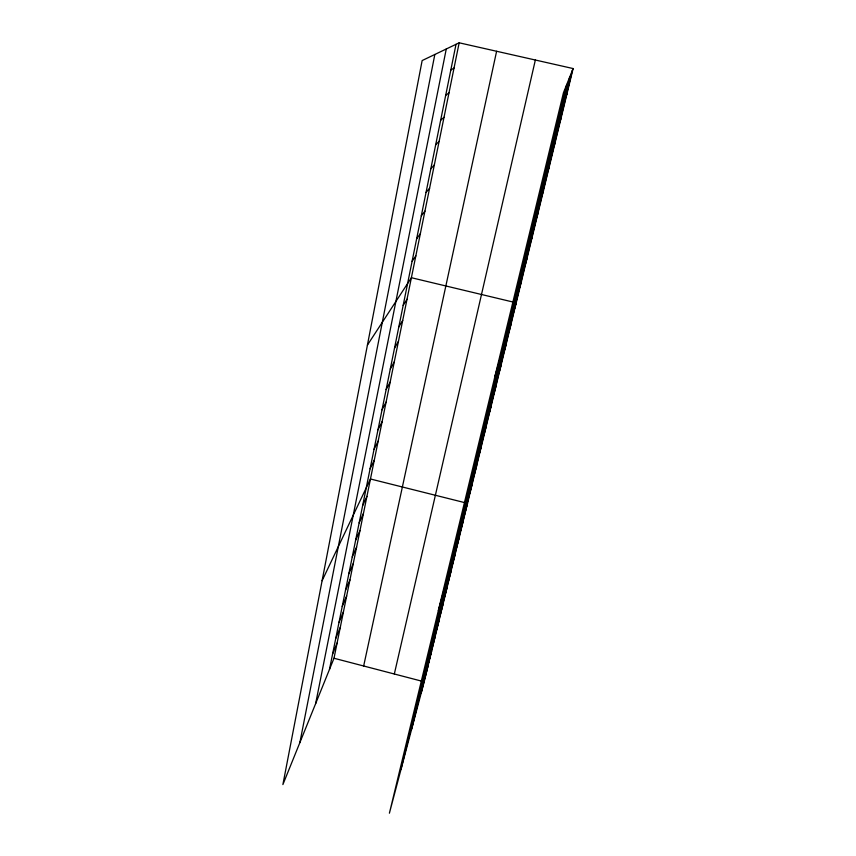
<?xml version="1.0" encoding="UTF-8"?>
<svg xmlns="http://www.w3.org/2000/svg" width="856" height="856" viewBox="0 0 856 856"><rect width="100%" height="100%" fill="white"/><g stroke="black" fill="none" stroke-linecap="round" stroke-linejoin="round"><path stroke-width="1.28" d="M299.868 742.623L434.837 54.474M315.629 703.675L446.265 48.995M329.474 669.446L456.023 44.309M459.169 42.8L422.147 60.562L282.887 784.588L334 658.253L459.169 42.8L573.113 68.555L424.18 681.793L389.405 813.2L563.462 92.705L573.113 68.555M363.661 666L496.608 51.264M394.327 674.004L535.353 60.016M400.961 769.523L566.779 84.412M411.683 729.012L569.754 76.965M421.099 693.424L572.29 70.599M428.61 662.48L431.606 651.202M424.833 678.059L427.872 666.599M440.252 614.533L443.119 603.833M436.325 630.722L439.235 619.83M432.44 646.708L435.394 635.612M448.276 581.492L451.037 571.209M444.243 598.119L447.046 587.623M460.71 530.249L463.321 520.641M456.515 547.562L459.169 537.718M452.364 564.639L455.082 554.57M438.347 610.596L467.526 503.328M474.267 474.406L476.696 465.568M469.591 493.698L472.073 484.582M479.018 454.836L481.382 446.265M483.843 434.966L486.133 426.684M488.744 414.786L490.959 406.814M493.709 394.306L495.859 386.634M498.759 373.505L500.835 366.154M503.895 352.383L505.885 345.364M509.095 330.919L511.011 324.253M494.982 376.159L516.221 302.81M519.763 286.985L521.507 281.036M525.22 264.493L526.879 258.908M530.774 241.627L532.336 236.438M536.412 218.387L537.878 213.604M542.148 194.772L543.517 190.406M547.979 170.761L549.242 166.834M553.907 146.355L555.062 142.866M559.931 121.531L560.98 118.503M566.062 96.279L566.993 93.732M332.599 653.995L337.104 642.984M335.766 638.351L340.249 627.523M338.976 622.494L343.438 611.858M342.229 606.433L346.659 595.99M345.524 590.169L349.933 579.919M348.863 573.681L353.239 563.644M352.244 556.978L356.599 547.155M355.668 540.05L359.991 530.452M359.145 522.898L363.436 513.525M362.666 505.511L366.924 496.362M322.102 580.721L370.455 478.986L465.043 502.707M370.092 468.799L374.286 460.164M374.008 449.432L378.17 441.075M377.988 429.776L382.108 421.698M382.033 409.831L386.11 402.042M386.131 389.576L390.165 382.086M390.293 369.011L394.284 361.842M394.52 348.135L398.468 341.287M398.81 326.939L402.705 320.422M403.165 305.399L407.017 299.236M367.417 345.096L411.394 277.719L513.739 302.211M412.1 261.315L415.834 255.869M416.669 238.749L420.35 233.677M421.312 215.808L424.929 211.143M426.021 192.504L429.584 188.245M430.825 168.814L434.324 164.973M435.693 144.739L439.128 141.326M440.647 120.257L444.018 117.304M445.687 95.358L448.983 92.876M450.812 70.053L454.033 68.041M334 658.253L424.18 681.793"/></g></svg>
